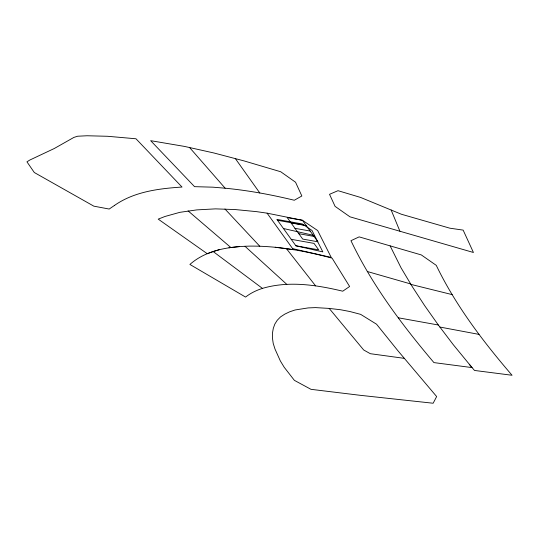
<?xml version="1.0" encoding="UTF-8"?>
<svg xmlns="http://www.w3.org/2000/svg" width="539" height="539" viewBox="0 0 539 539"><rect width="100%" height="100%" fill="white"/><g stroke="black" fill="none" stroke-linecap="round" stroke-linejoin="round"><path stroke-width="0.81" d="M262.439 288.385C288.601 280.637 316.73 284.942 342.75 291.201L349.616 286.492L332.098 258.168C305.546 251.019 278.191 245.959 250.608 246.101C229.365 246.512 206.376 249.833 189.903 264.447L245.575 297.077C250.568 293.115 256.402 290.339 262.439 288.385L213.181 251.565L207.306 253.741L158.217 219.13L165.042 216.456L179.878 212.326L196.823 209.887L215.526 208.869L235.449 209.577L256.638 211.652L267.088 213.161L302.406 220.283L317.673 230.544L331.216 257.413L292.643 248.654M213.181 251.565L219.292 249.672M228.954 247.772L239.377 246.572M329.194 308.416L315.531 307.607L308.14 307.917L295.069 309.979L289.551 311.852L284.713 314.176L280.496 316.939L277.228 320.287L274.809 324.121L273.28 328.419L272.471 333.055L272.451 338.061L273.206 343.37L275.005 349.063L280.381 361.009L284.221 367.295L294.361 380.339L310.983 389.326L360.18 395.303L433.154 403.239L436.644 396.549L397.728 350.518L376.559 324.215L360.652 314.365L349.811 311.508L340.594 309.75L329.194 308.416L363.677 349.979L370.333 353.699L404.378 358.361M225.14 188.205L212.972 187.181L194.559 186.662L150.657 140.672L184.5 146.419L213.868 152.975L244.039 160.905L280.711 171.746L295.554 182.229L301.847 195.987L294.294 200.252C271.548 194.707 248.459 190.456 225.14 188.205L189.533 147.484M275.2 247.246L293.405 249.705L267.088 213.161M277.531 220.31L303.895 225.012M291.08 222.944L306.28 225.659M294.948 228.32L310.147 231.036M298.822 233.697L314.021 236.412M291.222 239.323L314.021 243.392L318.67 249.847L295.871 245.777L276.878 219.4L302.298 223.941L312.034 230.483L322.827 251.895L295.871 245.777M398.341 317.801L438.342 325.01L453.158 344.549L472.063 367.598L433.929 362.599C402.175 325.044 372.186 285.259 350.956 240.69L359.149 236.877L421.303 254.927L436.267 265.356C455.711 305.6 483.032 341.49 512.05 375.265L474.495 370.448L469.253 364.283M439.898 327.052L479.016 334.396M283.44 228.509L314.608 235.59M452.174 294.617L410.934 284.403L410.657 283.938L367.275 271.501M399.925 231.244L473.431 252.488L463.149 230.113L449.87 228.192L401.414 214.252L360.598 197.442L338.007 190.685L329.524 194.309L335.083 206.37L349.959 216.819L399.925 231.244L391.159 210.028M188.091 210.89L230.887 247.542M245.043 246.336L286.822 284.39M224.958 209.004L259.785 246.242M286.418 248.62L315.591 285.852M235.3 158.506L259.818 193.002M438.342 325.01L424.671 305.667L412.234 286.566L401.003 267.735L390.128 245.878M114.531 205.406L109.188 209.044L93.847 206.167L34.294 172.507L26.95 161.828L29.793 160.049L54.311 148.494L73.904 137.405L77.65 136.219L87.116 135.761L107.544 136.279L135.99 138.779L182.014 187.046C158.702 188.576 134.15 191.655 114.531 205.406M302.406 220.283L287.206 217.567L302.696 239.073L317.895 241.789L302.406 220.283"/></g></svg>
